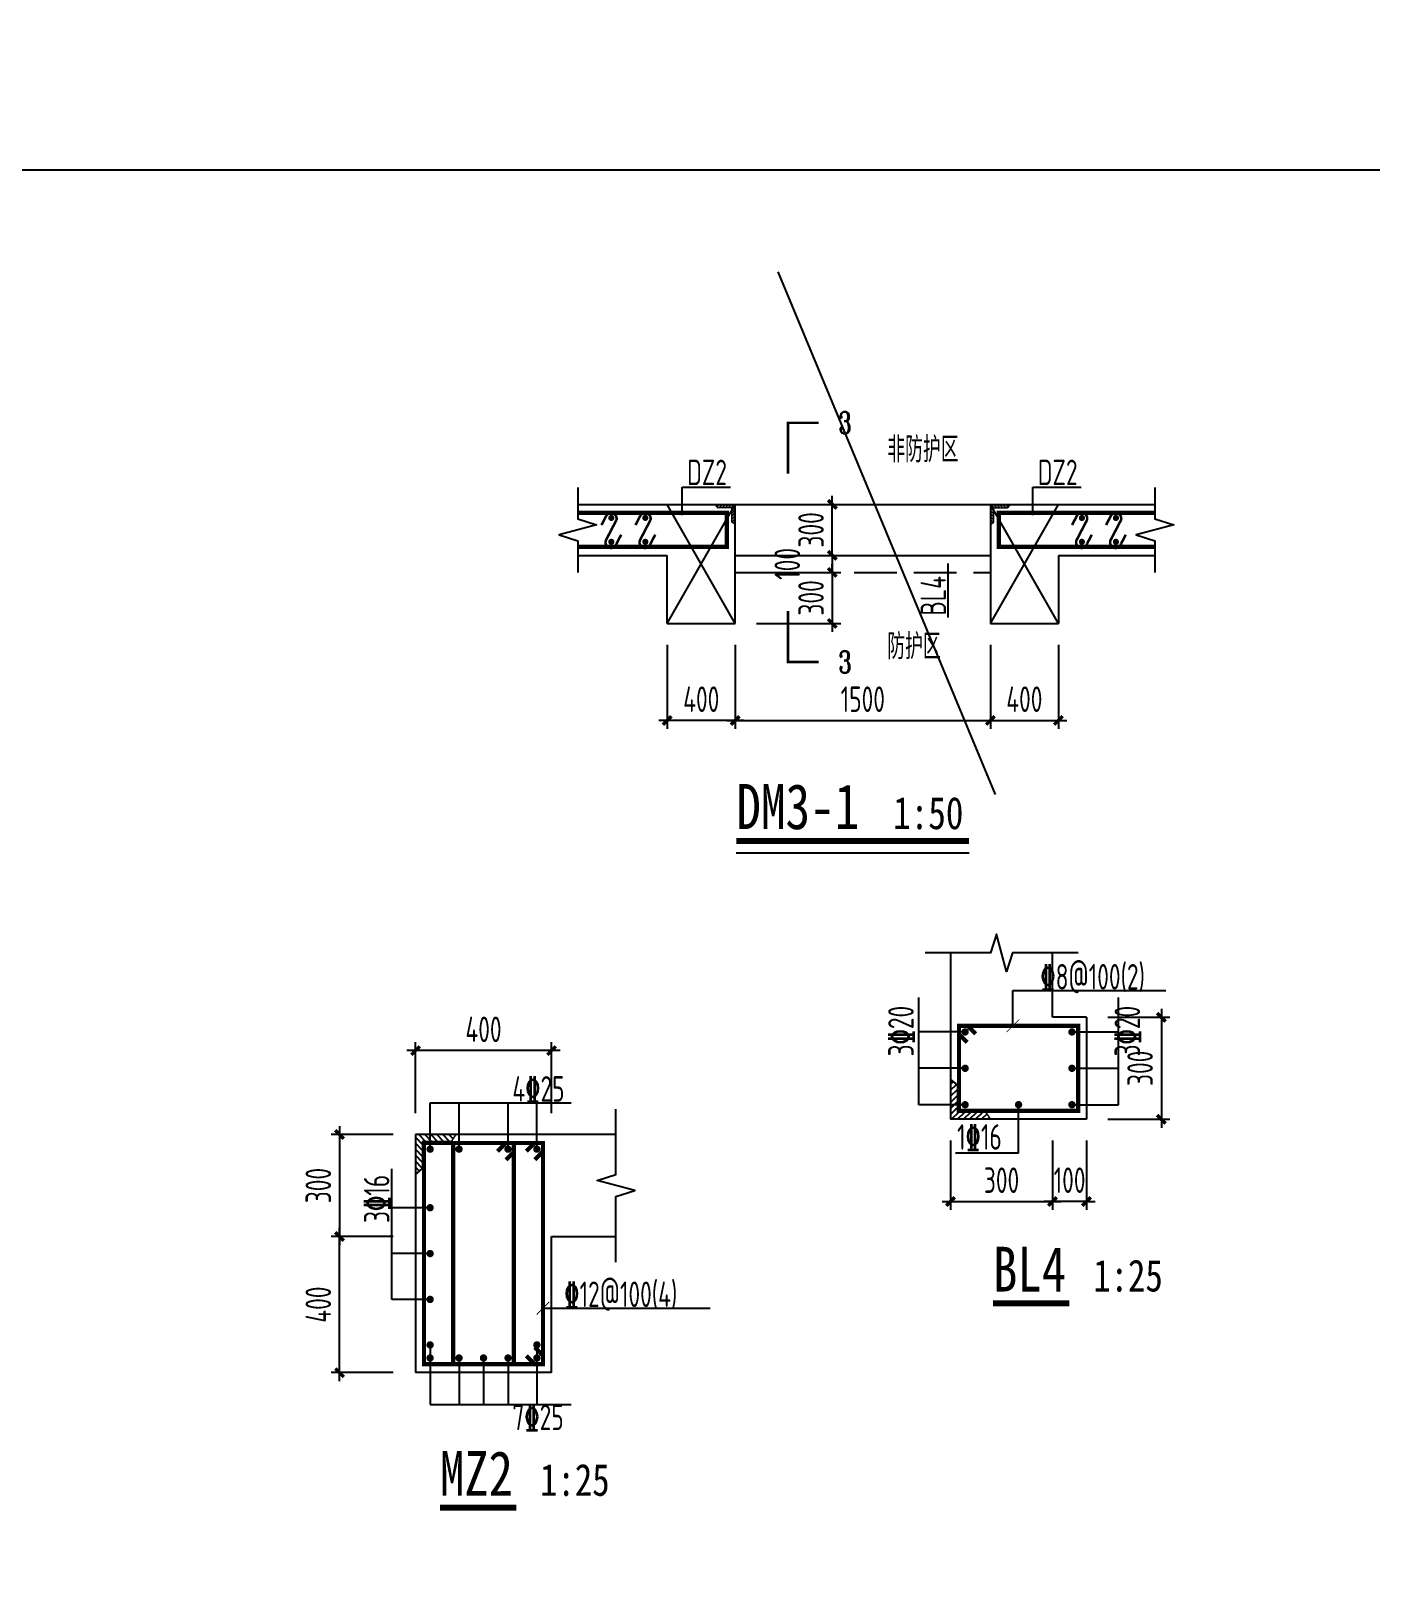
# Model space of a CAD drawing. Extents: x -502255 to 1362592, y -400300 to 332622.
# Drawn here: x 409547 to 417425, y -161751 to -152592 of the extents above; entities that cross this region are included whole.
import ezdxf

# ---------------------------------------------------------------- set-up
doc = ezdxf.new("R2010")
doc.units = 0
doc.header["$LTSCALE"] = 1000
doc.header["$MEASUREMENT"] = 0
doc.linetypes.add('DASH', pattern=[0.35, 0.25, -0.1])
for name, color, linetype in [('0_XREF', 7, 'Continuous'), ('DIM', 3, 'Continuous'), ('DIM_SYMB', 3, 'Continuous'), ('PUB_TEXT', 7, 'Continuous'), ('REIN', 1, 'Continuous'), ('REINL', 1, 'Continuous'), ('RF-QT', 30, 'Continuous'), ('TEXT', 53, 'Continuous'), ('THIN', 7, 'Continuous'), ('WALL', 2, 'Continuous')]:
    doc.layers.add(name, color=color, linetype=linetype)
doc.layers.add('人防细线', color=142, linetype='Continuous', lineweight=18)
doc.styles.add('_TCH_LABEL', font='COMPLEX', dxfattribs={"bigfont": 'GBCBIG'})
doc.styles.get("Standard").update_dxf_attribs({"font": 'tssdeng2.shx', "width": 0.7, "bigfont": '@@hztxt.shx'})
doc.styles.add('TSSD_Rein', font='tssdeng2.shx', dxfattribs={"width": 0.7, "bigfont": 'hztxt.shx'})
doc.styles.add('TYDG_01', font='', dxfattribs={"width": 0.8})
doc.styles.add('TYDG_03', font='simhei.ttf', dxfattribs={"width": 0.8})
doc.styles.get('TYDG_01').set_extended_font_data('SimSun')
doc.dimstyles.new('TSSD_50_50', dxfattribs={"dimtxt": 150, "dimasz": 50, "dimexe": 50, "dimexo": 125, "dimgap": 50, "dimtad": 1, "dimdec": 0, "dimzin": 0, "dimdsep": 46, "dimtxsty": 'Standard', "dimblk": 'ARCHTICK', "dimcen": 0, "dimdle": 50, "dimclrt": 7, "dimadec": 0, "dimazin": 0, "dimtfac": 1, "dimtdec": 0, "dimtix": 1, "dimtmove": 2, "dimatfit": 3, "dimfxl": 1, "dimtolj": 1, "dimtzin": 0, "dimarcsym": 0})

# ---------------------------------------------------------------- blocks, each defined once
blk = doc.blocks.new('MJ-U')
at = {"layer": 'WALL'}
h = blk.add_hatch(dxfattribs=at)
h.set_pattern_fill('ANSI31', color=6, scale=100, style=0)
h.set_pattern_definition([(45, (-873776.461, -21584.63), (-8.83883476, 8.83883476), [])])
h.paths.add_polyline_path([(-117.2, 0), (0, 0), (0, -118.5), (-20, -104.4), (-20, -20), (-100.4, -20)])
at = {"layer": 'WALL', "color": 6}
blk.add_line((-117.2, 0), (-100.4, -20), dxfattribs=at)
at = {"layer": '人防细线', "color": 6}
for p, q in [((-117.2, 0), (0, 0)), ((-100.4, -20), (-117.2, 0)), ((0, 0), (0, -118.5)), ((-20, -20), (-100.4, -20)), ((-20, -104.4), (-20, -20)), ((0, -118.5), (-20, -104.4))]:
    blk.add_line(p, q, dxfattribs=at)
blk = doc.blocks.new('_ArchTick')
at = {"color": 0, "linetype": 'ByBlock', "const_width": 0.4}
blk.add_lwpolyline([(-0.5, -0.5), (0.5, 0.5)], dxfattribs=at)
blk = doc.blocks.new('*D1139')
at = {"layer": 'Defpoints', "color": 0, "transparency": 16777216}
for p in [(413687.4, -156074.3), (415187.4, -156074.3), (415187.4, -156644.9)]:
    blk.add_point(p, dxfattribs=at)
at = {"layer": 'DIM', "color": 0, "lineweight": -2, "transparency": 16777216}
for p, q in [((413687.4, -156199.3), (413687.4, -156694.9)), ((415187.4, -156199.3), (415187.4, -156694.9)), ((413637.4, -156644.9), (415237.4, -156644.9))]:
    blk.add_line(p, q, dxfattribs=at)
at = {"layer": 'DIM', "color": 0, "lineweight": -2, "transparency": 16777216, "xscale": 50, "yscale": 50, "zscale": 50, "rotation": 180}
blk.add_blockref('_ArchTick', (413687.4, -156644.9), dxfattribs=at)
at = {"layer": 'DIM', "color": 0, "lineweight": -2, "transparency": 16777216, "xscale": 50, "yscale": 50, "zscale": 50}
blk.add_blockref('_ArchTick', (415187.4, -156644.9), dxfattribs=at)
at = {"layer": 'DIM', "color": 7, "transparency": 16777216, "insert": (414437.4, -156519.9), "char_height": 150, "attachment_point": 5}
blk.add_mtext('\\A1;1500', dxfattribs=at)
blk = doc.blocks.new('*D1140')
at = {"layer": 'Defpoints', "color": 0, "transparency": 16777216}
for p in [(413287.4, -156074.3), (413687.4, -156074.3), (413287.4, -156644.9)]:
    blk.add_point(p, dxfattribs=at)
at = {"layer": 'DIM', "color": 0, "lineweight": -2, "transparency": 16777216}
for p, q in [((413287.4, -156199.3), (413287.4, -156694.9)), ((413687.4, -156199.3), (413687.4, -156694.9)), ((413737.4, -156644.9), (413237.4, -156644.9))]:
    blk.add_line(p, q, dxfattribs=at)
at = {"layer": 'DIM', "color": 0, "lineweight": -2, "transparency": 16777216, "xscale": 50, "yscale": 50, "zscale": 50, "rotation": 180}
blk.add_blockref('_ArchTick', (413287.4, -156644.9), dxfattribs=at)
at = {"layer": 'DIM', "color": 0, "lineweight": -2, "transparency": 16777216, "xscale": 50, "yscale": 50, "zscale": 50}
blk.add_blockref('_ArchTick', (413687.4, -156644.9), dxfattribs=at)
at = {"layer": 'DIM', "color": 7, "transparency": 16777216, "insert": (413487.4, -156519.9), "char_height": 150, "attachment_point": 5}
blk.add_mtext('\\A1;400', dxfattribs=at)
blk = doc.blocks.new('*D1141')
at = {"layer": 'Defpoints', "color": 0, "transparency": 16777216}
for p in [(415187.4, -156074.3), (415587.4, -156074.3), (415587.4, -156644.9)]:
    blk.add_point(p, dxfattribs=at)
at = {"layer": 'DIM', "color": 0, "lineweight": -2, "transparency": 16777216}
for p, q in [((415187.4, -156199.3), (415187.4, -156694.9)), ((415587.4, -156199.3), (415587.4, -156694.9)), ((415137.4, -156644.9), (415637.4, -156644.9))]:
    blk.add_line(p, q, dxfattribs=at)
at = {"layer": 'DIM', "color": 0, "lineweight": -2, "transparency": 16777216, "xscale": 50, "yscale": 50, "zscale": 50, "rotation": 180}
blk.add_blockref('_ArchTick', (415187.4, -156644.9), dxfattribs=at)
at = {"layer": 'DIM', "color": 0, "lineweight": -2, "transparency": 16777216, "xscale": 50, "yscale": 50, "zscale": 50}
blk.add_blockref('_ArchTick', (415587.4, -156644.9), dxfattribs=at)
at = {"layer": 'DIM', "color": 7, "transparency": 16777216, "insert": (415387.4, -156519.9), "char_height": 150, "attachment_point": 5}
blk.add_mtext('\\A1;400', dxfattribs=at)
blk = doc.blocks.new('*D1149')
at = {"layer": 'Defpoints', "color": 0, "transparency": 16777216}
for p in [(411806.8, -158586.2), (411806.8, -159079.7, -342.8), (412606.8, -159079.7, -274.3)]:
    blk.add_point(p, dxfattribs=at)
at = {"layer": 'DIM', "color": 0, "lineweight": -2, "transparency": 16777216}
for p, q in [((411806.8, -158954.7), (411806.8, -158536.2)), ((412606.8, -158954.7), (412606.8, -158536.2)), ((412656.8, -158586.2), (411756.8, -158586.2))]:
    blk.add_line(p, q, dxfattribs=at)
at = {"layer": 'DIM', "color": 0, "lineweight": -2, "transparency": 16777216, "xscale": 50, "yscale": 50, "zscale": 50, "rotation": 180}
blk.add_blockref('_ArchTick', (411806.8, -158586.2), dxfattribs=at)
at = {"layer": 'DIM', "color": 0, "lineweight": -2, "transparency": 16777216, "xscale": 50, "yscale": 50, "zscale": 50}
blk.add_blockref('_ArchTick', (412606.8, -158586.2), dxfattribs=at)
at = {"layer": 'DIM', "color": 7, "transparency": 16777216, "insert": (412206.8, -158461.2), "char_height": 150, "attachment_point": 5}
blk.add_mtext('\\A1;400', dxfattribs=at)
blk = doc.blocks.new('*D1150')
at = {"layer": 'Defpoints', "color": 0, "transparency": 16777216}
for p in [(411360.2, -159679.7), (411800.1, -159679.7, -342.8), (411800.1, -160479.7, -274.3)]:
    blk.add_point(p, dxfattribs=at)
at = {"layer": 'DIM', "color": 0, "lineweight": -2, "transparency": 16777216}
for p, q in [((411360.2, -160529.7), (411360.2, -159629.7)), ((411675.1, -159679.7), (411310.2, -159679.7)), ((411675.1, -160479.7), (411310.2, -160479.7))]:
    blk.add_line(p, q, dxfattribs=at)
at = {"layer": 'DIM', "color": 0, "lineweight": -2, "transparency": 16777216, "xscale": 50, "yscale": 50, "zscale": 50}
for p, rotation in [((411360.2, -159679.7), 90), ((411360.2, -160479.7), 270)]:
    blk.add_blockref('_ArchTick', p, dxfattribs=dict(at, rotation=rotation))
at = {"layer": 'DIM', "color": 7, "transparency": 16777216, "insert": (411235.2, -160079.7), "char_height": 150, "attachment_point": 5, "rotation": 90}
blk.add_mtext('\\A1;400', dxfattribs=at)
blk = doc.blocks.new('*D1151')
at = {"layer": 'Defpoints', "color": 0, "transparency": 16777216}
for p in [(411800.1, -159079.7, -240), (411360.2, -159679.7), (411800.1, -159679.7, -342.8)]:
    blk.add_point(p, dxfattribs=at)
at = {"layer": 'DIM', "color": 0, "lineweight": -2, "transparency": 16777216}
for p, q in [((411675.1, -159079.7), (411310.2, -159079.7)), ((411360.2, -159029.7), (411360.2, -159729.7)), ((411675.1, -159679.7), (411310.2, -159679.7))]:
    blk.add_line(p, q, dxfattribs=at)
at = {"layer": 'DIM', "color": 0, "lineweight": -2, "transparency": 16777216, "xscale": 50, "yscale": 50, "zscale": 50}
for p, rotation in [((411360.2, -159079.7), 90), ((411360.2, -159679.7), 270)]:
    blk.add_blockref('_ArchTick', p, dxfattribs=dict(at, rotation=rotation))
at = {"layer": 'DIM', "color": 7, "transparency": 16777216, "insert": (411235.2, -159379.7), "char_height": 150, "attachment_point": 5, "rotation": 90}
blk.add_mtext('\\A1;300', dxfattribs=at)
blk = doc.blocks.new('*D1152')
at = {"layer": 'Defpoints', "color": 0, "transparency": 16777216}
for p in [(415753.3, -158390.3, -274.3), (415753.3, -158990.3, -342.8), (416193.1, -158990.3)]:
    blk.add_point(p, dxfattribs=at)
at = {"layer": 'DIM', "color": 0, "lineweight": -2, "transparency": 16777216}
for p, q in [((416193.1, -158340.3), (416193.1, -159040.3)), ((415878.3, -158390.3), (416243.1, -158390.3)), ((415878.3, -158990.3), (416243.1, -158990.3))]:
    blk.add_line(p, q, dxfattribs=at)
at = {"layer": 'DIM', "color": 0, "lineweight": -2, "transparency": 16777216, "xscale": 50, "yscale": 50, "zscale": 50}
for p, rotation in [((416193.1, -158390.3), 90), ((416193.1, -158990.3), 270)]:
    blk.add_blockref('_ArchTick', p, dxfattribs=dict(at, rotation=rotation))
at = {"layer": 'DIM', "color": 7, "transparency": 16777216, "insert": (416068.1, -158690.3), "char_height": 150, "attachment_point": 5, "rotation": 90}
blk.add_mtext('\\A1;300', dxfattribs=at)
blk = doc.blocks.new('*D1153')
at = {"layer": 'Defpoints', "color": 0, "transparency": 16777216}
for p in [(415553.3, -158990.3, -342.8), (415753.3, -158990.3, -274.3), (415553.3, -159473.2)]:
    blk.add_point(p, dxfattribs=at)
at = {"layer": 'DIM', "color": 0, "lineweight": -2, "transparency": 16777216}
for p, q in [((415553.3, -159115.3), (415553.3, -159523.2)), ((415753.3, -159115.3), (415753.3, -159523.2)), ((415553.3, -159473.2), (415503.3, -159473.2)), ((415753.3, -159473.2), (415553.3, -159473.2)), ((415753.3, -159473.2), (415803.3, -159473.2))]:
    blk.add_line(p, q, dxfattribs=at)
at = {"layer": 'DIM', "color": 0, "lineweight": -2, "transparency": 16777216, "xscale": 50, "yscale": 50, "zscale": 50}
blk.add_blockref('_ArchTick', (415553.3, -159473.2), dxfattribs=at)
at = {"layer": 'DIM', "color": 0, "lineweight": -2, "transparency": 16777216, "xscale": 50, "yscale": 50, "zscale": 50, "rotation": 180}
blk.add_blockref('_ArchTick', (415753.3, -159473.2), dxfattribs=at)
at = {"layer": 'DIM', "color": 7, "transparency": 16777216, "insert": (415653.3, -159348.2), "char_height": 150, "attachment_point": 5}
blk.add_mtext('\\A1;100', dxfattribs=at)
blk = doc.blocks.new('*D1154')
at = {"layer": 'Defpoints', "color": 0, "transparency": 16777216}
for p in [(414953.3, -158990.3, -240), (415553.3, -158990.3, -342.8), (415553.3, -159473.2)]:
    blk.add_point(p, dxfattribs=at)
at = {"layer": 'DIM', "color": 0, "lineweight": -2, "transparency": 16777216}
for p, q in [((414953.3, -159115.3), (414953.3, -159523.2)), ((415553.3, -159115.3), (415553.3, -159523.2)), ((414903.3, -159473.2), (415603.3, -159473.2))]:
    blk.add_line(p, q, dxfattribs=at)
at = {"layer": 'DIM', "color": 0, "lineweight": -2, "transparency": 16777216, "xscale": 50, "yscale": 50, "zscale": 50, "rotation": 180}
blk.add_blockref('_ArchTick', (414953.3, -159473.2), dxfattribs=at)
at = {"layer": 'DIM', "color": 0, "lineweight": -2, "transparency": 16777216, "xscale": 50, "yscale": 50, "zscale": 50}
blk.add_blockref('_ArchTick', (415553.3, -159473.2), dxfattribs=at)
at = {"layer": 'DIM', "color": 7, "transparency": 16777216, "insert": (415253.3, -159348.2), "char_height": 150, "attachment_point": 5}
blk.add_mtext('\\A1;300', dxfattribs=at)
blk = doc.blocks.new('*D1179')
at = {"layer": 'Defpoints', "color": 0, "transparency": 16777216}
for p in [(413687.4, -155374.3), (414258.1, -155374.3), (413687.4, -155674.3)]:
    blk.add_point(p, dxfattribs=at)
at = {"layer": 'DIM', "color": 0, "lineweight": -2, "transparency": 16777216}
for p, q in [((414258.1, -155374.3), (414258.1, -155324.3)), ((413812.4, -155374.3), (414308.1, -155374.3)), ((414258.1, -155674.3), (414258.1, -155374.3)), ((413812.4, -155674.3), (414308.1, -155674.3)), ((414258.1, -155674.3), (414258.1, -155724.3))]:
    blk.add_line(p, q, dxfattribs=at)
at = {"layer": 'DIM', "color": 0, "lineweight": -2, "transparency": 16777216, "xscale": 50, "yscale": 50, "zscale": 50}
for p, rotation in [((414258.1, -155374.3), 270), ((414258.1, -155674.3), 90)]:
    blk.add_blockref('_ArchTick', p, dxfattribs=dict(at, rotation=rotation))
at = {"layer": 'DIM', "color": 7, "transparency": 16777216, "insert": (414133.1, -155524.3), "char_height": 150, "attachment_point": 5, "rotation": 90}
blk.add_mtext('\\A1;300', dxfattribs=at)
blk = doc.blocks.new('*D1180')
at = {"layer": 'Defpoints', "color": 0, "transparency": 16777216}
for p in [(413687.4, -155674.3), (413687.4, -155774.3), (414258.1, -155774.3)]:
    blk.add_point(p, dxfattribs=at)
at = {"layer": 'DIM', "color": 0, "lineweight": -2, "transparency": 16777216}
for p, q in [((413812.4, -155674.3), (414308.1, -155674.3)), ((414258.1, -155674.3), (414258.1, -155624.3)), ((414258.1, -155674.3), (414258.1, -155774.3)), ((413812.4, -155774.3), (414308.1, -155774.3)), ((414258.1, -155774.3), (414258.1, -155824.3))]:
    blk.add_line(p, q, dxfattribs=at)
at = {"layer": 'DIM', "color": 0, "lineweight": -2, "transparency": 16777216, "xscale": 50, "yscale": 50, "zscale": 50}
for p, rotation in [((414258.1, -155674.3), 270), ((414258.1, -155774.3), 90)]:
    blk.add_blockref('_ArchTick', p, dxfattribs=dict(at, rotation=rotation))
at = {"layer": 'DIM', "color": 7, "transparency": 16777216, "insert": (413993.3, -155724.3), "char_height": 150, "attachment_point": 5, "rotation": 90}
blk.add_mtext('\\A1;100', dxfattribs=at)
blk = doc.blocks.new('*D1181')
at = {"layer": 'Defpoints', "color": 0, "transparency": 16777216}
for p in [(413687.4, -155774.3), (413687.4, -156074.3), (414258.1, -156074.3)]:
    blk.add_point(p, dxfattribs=at)
at = {"layer": 'DIM', "color": 0, "lineweight": -2, "transparency": 16777216}
for p, q in [((413812.4, -155774.3), (414308.1, -155774.3)), ((414258.1, -155774.3), (414258.1, -155724.3)), ((414258.1, -155774.3), (414258.1, -156074.3)), ((413812.4, -156074.3), (414308.1, -156074.3)), ((414258.1, -156074.3), (414258.1, -156124.3))]:
    blk.add_line(p, q, dxfattribs=at)
at = {"layer": 'DIM', "color": 0, "lineweight": -2, "transparency": 16777216, "xscale": 50, "yscale": 50, "zscale": 50}
for p, rotation in [((414258.1, -155774.3), 270), ((414258.1, -156074.3), 90)]:
    blk.add_blockref('_ArchTick', p, dxfattribs=dict(at, rotation=rotation))
at = {"layer": 'DIM', "color": 7, "transparency": 16777216, "insert": (414133.1, -155924.3), "char_height": 150, "attachment_point": 5, "rotation": 90}
blk.add_mtext('\\A1;300', dxfattribs=at)

msp = doc.modelspace()

# ---------------------------------------------------------------- linework, layer by layer
for p, q in [((413938.3, -154006.8), (415216.1, -157080.4)), ((413287.4, -156074.3), (413687.4, -155374.3)), ((413687.4, -156074.3), (413287.4, -155374.3)), ((413687.4, -155374.3), (415187.4, -155374.3)), ((415587.4, -156074.3), (415187.4, -155374.3)), ((415187.4, -156074.3), (415587.4, -155374.3)), ((413687.4, -155674.3), (415187.4, -155674.3)), ((414953.3, -158011.2), (414953.3, -158990.3)), ((415553.3, -158390.3), (415553.3, -158011.2)), ((415320.2, -158440.3), (415320.2, -158233.5)), ((415320.2, -158233.5), (416219.8, -158233.5)), ((414766.3, -158904.3), (414766.3, -158274)), ((415940.3, -158904.3), (415940.3, -158274)), ((415753.3, -158390.3), (415553.3, -158390.3)), ((415753.3, -158390.3), (415753.3, -158990.3)), ((415039.3, -158476.3), (414766.3, -158476.3)), ((415667.3, -158476.3), (415940.3, -158476.3)), ((415039.3, -158690.3), (414766.3, -158690.3)), ((415667.3, -158690.3), (415940.3, -158690.3)), ((411892.8, -159165.7), (411892.8, -158892.7)), ((411892.8, -158892.7), (412723.1, -158892.7)), ((412062.7, -159165.7), (412062.7, -158892.7)), ((412350.9, -159165.7), (412350.9, -158892.7)), ((412520.8, -159165.7), (412520.8, -158892.7)), ((415039.3, -158904.3), (414766.3, -158904.3)), ((415353.3, -159189.6), (415353.3, -158904.3)), ((415667.3, -158904.3), (415940.3, -158904.3)), ((415753.3, -158990.3), (414953.3, -158990.3)), ((411806.8, -159079.7), (411806.8, -160479.7)), ((412985.9, -159079.7), (411806.8, -159079.7)), ((415353.3, -159189.6), (414982.4, -159189.6)), ((411666.8, -160049.3), (411666.8, -159281.2)), ((411892.8, -159510.1), (411666.8, -159510.1)), ((412606.8, -160479.7), (412606.8, -159679.7)), ((412606.8, -159679.7), (412985.9, -159679.7)), ((411892.8, -159779.7), (411666.8, -159779.7)), ((411892.8, -160049.3), (411666.8, -160049.3)), ((412556.8, -160100.2), (413539.7, -160100.2)), ((411892.8, -160316.8), (411892.8, -160666.7)), ((412520.8, -160316.8), (412520.8, -160666.7)), ((412062.7, -160393.7), (412062.7, -160666.7)), ((412206.8, -160393.7), (412206.8, -160666.7)), ((412350.9, -160393.7), (412350.9, -160666.7)), ((412606.8, -160479.7), (411806.8, -160479.7)), ((411892.8, -160666.7), (412723.1, -160666.7))]:
    msp.add_line(p, q)
at = {"linetype": 'DASH'}
msp.add_line((413687.4, -155774.3), (415187.4, -155774.3), dxfattribs=at)
for points in [[(423421.1, -153409.3), (409325.1, -153409.3), (409325.1, -144884.1), (423421.1, -144884.1)], [(423421.1, -153409.3), (409325.1, -153409.3), (409325.1, -161934.5), (423421.1, -161934.5)]]:
    msp.add_lwpolyline(points, close=True)
for points, const_width in [([(412762.1, -155624.3), (413637.4, -155624.3), (413637.4, -155424.3), (412762.1, -155424.3)], 25), ([(416155.6, -155624.3), (415237.4, -155624.3), (415237.4, -155424.3), (416155.6, -155424.3)], 25), ([(415101.3, -158488.3), (415053.3, -158440.3)], 25), ([(415357.6, -158402.9), (415282.8, -158477.7)], 5), ([(415051.3, -158538.3), (415003.3, -158490.3)], 25), ([(412028.5, -159129.7), (412028.5, -160429.7)], 25), ([(412288.9, -159177.7), (412336.9, -159129.7)], 25), ([(412338.9, -159227.7), (412386.9, -159179.7)], 25), ([(412385.1, -159129.7), (412385.1, -160429.7)], 25), ([(412458.8, -159177.7), (412506.8, -159129.7)], 25), ([(412508.8, -159227.7), (412556.8, -159179.7)], 25), ([(412519.4, -160137.6), (412594.2, -160062.8)], 5), ([(412458.8, -160381.7), (412506.8, -160429.7)], 25), ([(412508.8, -160331.7), (412556.8, -160379.7)], 25)]:
    msp.add_lwpolyline(points, dxfattribs=dict(const_width=const_width))
at = {"const_width": 25}
for points in [[(415703.3, -158440.3), (415003.3, -158440.3), (415003.3, -158940.3), (415703.3, -158940.3)], [(412556.8, -159129.7), (412556.8, -160429.7), (411856.8, -160429.7), (411856.8, -159129.7)]]:
    msp.add_lwpolyline(points, close=True, dxfattribs=at)
at = {"layer": 'DIM_SYMB', "const_width": 35, "elevation": 150}
msp.add_lwpolyline([(413693.4, -157353.9), (415062.4, -157353.9)], dxfattribs=at)
at = {"layer": 'DIM_SYMB', "elevation": 150}
msp.add_lwpolyline([(413693.4, -157423.9), (415062.4, -157423.9)], dxfattribs=at)
at = {"layer": 'DIM_SYMB', "lineweight": -3, "const_width": 35}
for points in [[(415203.5, -160072.8), (415652.7, -160072.8)], [(411950.4, -161274), (412399.6, -161274)]]:
    msp.add_lwpolyline(points, dxfattribs=at)
at = {"layer": 'PUB_TEXT', "const_width": 15, "elevation": 150}
for points in [[(414178, -154894.7), (413998, -154894.7), (413998, -155194.7)], [(414178, -156301), (413998, -156301), (413998, -156001)]]:
    msp.add_lwpolyline(points, dxfattribs=at)
at = {"layer": 'REIN', "ltscale": 0.5}
for points, const_width in [([(412967.4, -155454.3, 1), (412949.4, -155454.3, 1)], 18), ([(413167.4, -155454.3, 1), (413149.4, -155454.3, 1)], 18), ([(415734.8, -155454.3, 1), (415716.8, -155454.3, 1)], 18), ([(415934.8, -155454.3, 1), (415916.8, -155454.3, 1)], 18), ([(412967.4, -155594.3, -1), (412949.4, -155594.3, -1)], 18), ([(413167.4, -155594.3, -1), (413149.4, -155594.3, -1)], 18), ([(415734.8, -155594.3, -1), (415716.8, -155594.3, -1)], 18), ([(415934.8, -155594.3, -1), (415916.8, -155594.3, -1)], 18), ([(415039.3, -158465.5, 1), (415039.3, -158487.1, 1)], 21.6), ([(415667.3, -158465.5, -1), (415667.3, -158487.1, -1)], 21.6), ([(415039.3, -158679.5, 1), (415039.3, -158701.1, 1)], 21.6), ([(415667.3, -158679.5, -1), (415667.3, -158701.1, -1)], 21.6), ([(415039.3, -158915.1, -1), (415039.3, -158893.5, -1)], 21.6), ([(415353.3, -158915.1, -1), (415353.3, -158893.5, -1)], 21.6), ([(415667.3, -158915.1, 1), (415667.3, -158893.5, 1)], 21.6), ([(411882, -159165.7, -1), (411903.6, -159165.7, -1)], 21.6), ([(412051.9, -159165.7, -1), (412073.5, -159165.7, -1)], 21.6), ([(412361.7, -159165.7, 1), (412340.1, -159165.7, 1)], 21.6), ([(412531.6, -159165.7, 1), (412510, -159165.7, 1)], 21.6), ([(411882, -159510.1, -1), (411903.6, -159510.1, -1)], 21.6), ([(411882, -159779.7, 1), (411903.6, -159779.7, 1)], 21.6), ([(411882, -160049.3, 1), (411903.6, -160049.3, 1)], 21.6), ([(411882, -160316.8, 1), (411903.6, -160316.8, 1)], 21.6), ([(411882, -160393.7, 1), (411903.6, -160393.7, 1)], 21.6), ([(412051.9, -160393.7, 1), (412073.5, -160393.7, 1)], 21.6), ([(412217.6, -160393.7, -1), (412196, -160393.7, -1)], 21.6), ([(412361.7, -160393.7, -1), (412340.1, -160393.7, -1)], 21.6), ([(412531.6, -160316.8, -1), (412510, -160316.8, -1)], 21.6), ([(412531.6, -160393.7, -1), (412510, -160393.7, -1)], 21.6)]:
    msp.add_lwpolyline(points, format="xyb", close=True, dxfattribs=dict(at, const_width=const_width))
at = {"layer": 'REINL', "const_width": 15}
for points in [[(412900.3, -155496.1), (412928, -155442.8, -0.888765), (412988.8, -155465.8), (412928, -155582.8, 1.125157), (412988.8, -155605.8), (413016.5, -155552.6)], [(413100.3, -155496.1), (413128, -155442.8, -0.888765), (413188.8, -155465.8), (413128, -155582.8, 1.125157), (413188.8, -155605.8), (413216.5, -155552.6)], [(415667.8, -155496.1), (415695.4, -155442.8, -0.888765), (415756.2, -155465.8), (415695.4, -155582.8, 1.125157), (415756.2, -155605.8), (415783.9, -155552.6)], [(415867.8, -155496.1), (415895.4, -155442.8, -0.888765), (415956.2, -155465.8), (415895.4, -155582.8, 1.125157), (415956.2, -155605.8), (415983.9, -155552.6)]]:
    msp.add_lwpolyline(points, format="xyb", dxfattribs=at)
at = {"layer": 'RF-QT'}
for p, q in [((412762.1, -155374.3), (413687.4, -155374.3)), ((413687.4, -156074.3), (413687.4, -155374.3)), ((415187.4, -155374.3), (415187.4, -156074.3)), ((415187.4, -155374.3), (416155.6, -155374.3)), ((412762.1, -155674.3), (413287.4, -155674.3)), ((413287.4, -156074.3), (413287.4, -155674.3)), ((415587.4, -155674.3), (416155.6, -155674.3)), ((415587.4, -155674.3), (415587.4, -156074.3)), ((413287.4, -156074.3), (413687.4, -156074.3)), ((415187.4, -156074.3), (415587.4, -156074.3))]:
    msp.add_line(p, q, dxfattribs=at)
at = {"layer": 'TEXT', "ltscale": 100}
for p, q in [((413374.5, -155273.4), (413660.1, -155273.4)), ((413374.5, -155437.1), (413374.5, -155273.4)), ((415436.6, -155273.4), (415722.1, -155273.4)), ((415436.6, -155437.1), (415436.6, -155273.4)), ((414939, -156039.8), (414939, -155722.3))]:
    msp.add_line(p, q, dxfattribs=at)
at = {"layer": 'THIN'}
for points in [[(412762.1, -155274.3), (412762.1, -155459.3), (412872.1, -155494.3), (412652.1, -155554.3), (412762.1, -155589.3), (412762.1, -155774.3)], [(416155.6, -155274.3), (416155.6, -155459.3), (416265.6, -155494.3), (416045.6, -155554.3), (416155.6, -155589.3), (416155.6, -155774.3)], [(415703.3, -158011.2), (415318.3, -158011.2), (415283.3, -158121.2), (415223.3, -157901.2), (415188.3, -158011.2), (414803.3, -158011.2)], [(412985.9, -159829.7), (412985.9, -159444.7), (413095.9, -159409.7), (412875.9, -159349.7), (412985.9, -159314.7), (412985.9, -158929.7)]]:
    msp.add_lwpolyline(points, dxfattribs=at)

# ---------------------------------------------------------------- block references
at = {"layer": '0_XREF'}
msp.add_blockref('MJ-U', (413687.4, -155374.3), dxfattribs=at)
at = {"layer": '0_XREF', "xscale": -1}
msp.add_blockref('MJ-U', (415187.4, -155374.3), dxfattribs=at)
at = {"layer": '0_XREF', "yscale": 2, "zscale": 2}
for p, xscale, rotation in [((414953.3, -158990.3), -2, 90), ((411806.8, -159079.7, -68.6), 2, 89.99999999999999)]:
    msp.add_blockref('MJ-U', p, dxfattribs=dict(at, xscale=xscale, rotation=rotation))

# ---------------------------------------------------------------- texts
at = {"layer": 'PUB_TEXT'}
for s, height, style, width, p in [('3', 127.5, '_TCH_LABEL', 0.705882, (414293.7, -154958.5, 150)), ('3', 127.5, '_TCH_LABEL', 0.705882, (414293.7, -156364.7, 150)), ('DM3-1', 265.82, 'TYDG_01', 0.8, (413693.4, -157283.9, 150)), ('1:50', 189.87, 'TYDG_01', 0.8, (414615.8, -157283.9, 150)), ('BL4', 262.87, 'TYDG_03', 0.8, (415203.5, -160002.8)), ('1:25', 187.76, 'TYDG_03', 0.8, (415792.7, -160002.8)), ('MZ2', 262.87, 'TYDG_03', 0.8, (411950.4, -161204)), ('1:25', 187.76, 'TYDG_03', 0.8, (412539.6, -161204))]:
    msp.add_text(s, height=height, dxfattribs=dict(at, style=style, width=width)).set_placement(p)
at = {"layer": 'TEXT', "ltscale": 100, "style": 'TSSD_Rein', "width": 0.7}
for s, p in [('非防护区', (414581, -155126.8)), ('DZ2', (413404.5, -155261.3)), ('DZ2', (415466.5, -155261.3)), ('防护区', (414581, -156284.7)), ('\x848@100(2)', (415481.4, -158227.1)), ('4\x8425', (412376.7, -158886.3)), ('1\x8416', (414991.8, -159168.9)), ('\x8412@100(4)', (412681.6, -160093.8)), ('7\x8425', (412376.7, -160817.4))]:
    msp.add_text(s, height=150, dxfattribs=at).set_placement(p)
for s, p in [('BL4', (414926.9, -156028.6)), ('3\x8420', (414736.8, -158620.4)), ('3\x8420', (416067.9, -158620.4)), ('3\x8416', (411653.7, -159599.7))]:
    msp.add_text(s, height=150, rotation=90, dxfattribs=at).set_placement(p)

# ---------------------------------------------------------------- dimensions: what is measured, and where the dimension line sits
at = {"layer": 'DIM'}
for base, p1, p2, angle, picture, middle in [((414258.1, -155374.3), (413687.4, -155674.3), (413687.4, -155374.3), 90, '*D1179', (414133.1, -155524.3)), ((414258.1, -156074.3), (413687.4, -155774.3), (413687.4, -156074.3), 270, '*D1181', (414133.1, -155924.3)), ((413287.4, -156644.9), (413687.4, -156074.3), (413287.4, -156074.3), 180, '*D1140', (413487.4, -156519.9))]:
    dim = msp.add_linear_dim(base=base, p1=p1, p2=p2, angle=angle, dimstyle='TSSD_50_50', dxfattribs=at)
    dim.commit()
    dim.dimension.update_dxf_attribs({"geometry": picture, "text_midpoint": middle})
dim = msp.add_linear_dim(base=(414258.1, -155774.3), p1=(413687.4, -155674.3), p2=(413687.4, -155774.3), angle=270, dimstyle='TSSD_50_50', dxfattribs=at)
dim.commit()
dim.dimension.update_dxf_attribs({"geometry": '*D1180', "text_midpoint": (413993.3, -155724.3), "dimtype": 160})
for base, p1, p2, picture, middle in [((415187.4, -156644.9), (413687.4, -156074.3), (415187.4, -156074.3), '*D1139', (414437.4, -156519.9)), ((415587.4, -156644.9), (415187.4, -156074.3), (415587.4, -156074.3), '*D1141', (415387.4, -156519.9))]:
    dim = msp.add_linear_dim(base=base, p1=p1, p2=p2, dimstyle='TSSD_50_50', dxfattribs=at)
    dim.commit()
    dim.dimension.update_dxf_attribs({"geometry": picture, "text_midpoint": middle})
for base, p1, p2, angle, picture, middle in [((411806.8, -158586.2, 274.3), (412606.8, -159079.7), (411806.8, -159079.7, -68.6), 180, '*D1149', (412206.8, -158461.2, 274.3)), ((416193.1, -158990.3, 274.3), (415753.3, -158390.3), (415753.3, -158990.3, -68.6), 270, '*D1152', (416068.1, -158690.3, 274.3)), ((415553.3, -159473.2, 274.3), (414953.3, -158990.3, 34.3), (415553.3, -158990.3, -68.6), 0, '*D1154', (415253.3, -159348.2, 274.3)), ((415553.3, -159473.2, 274.3), (415753.3, -158990.3), (415553.3, -158990.3, -68.6), 180, '*D1153', (415653.3, -159348.2, 274.3)), ((411360.2, -159679.7, 274.3), (411800.1, -159079.7, 34.3), (411800.1, -159679.7, -68.6), 270, '*D1151', (411235.2, -159379.7, 274.3)), ((411360.2, -159679.7, 274.3), (411800.1, -160479.7), (411800.1, -159679.7, -68.6), 90, '*D1150', (411235.2, -160079.7, 274.3))]:
    dim = msp.add_linear_dim(base=base, p1=p1, p2=p2, angle=angle, dimstyle='TSSD_50_50', override={"dimlfac": 0.5}, dxfattribs=at)
    dim.commit()
    dim.dimension.update_dxf_attribs({"geometry": picture, "text_midpoint": middle})

doc.saveas('drawing.dxf')
